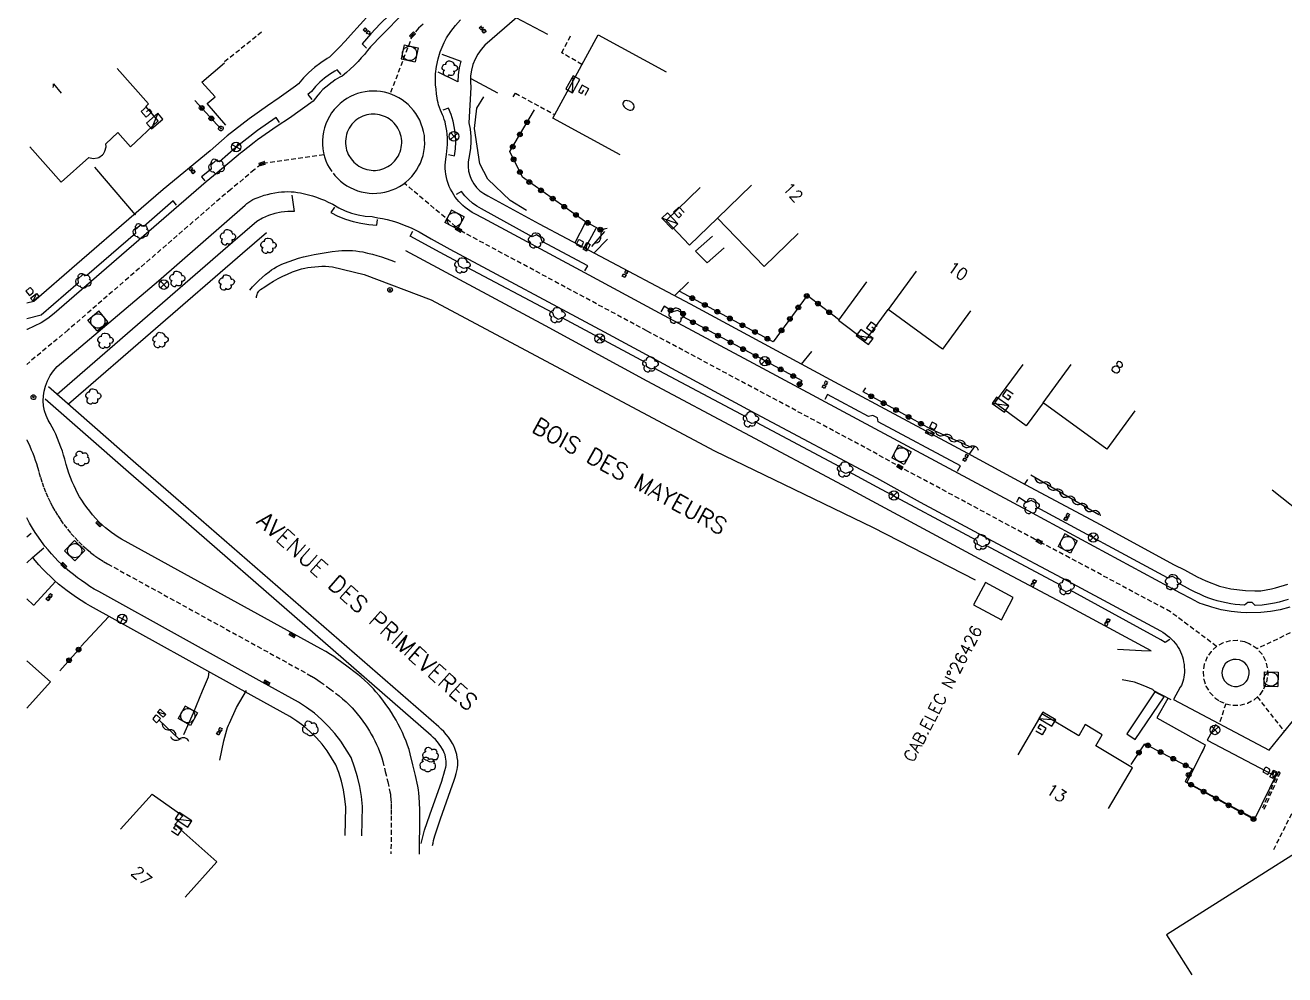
# Model space of a CAD drawing. Header units: millimetres. Extents: x 159000 to 159487, y 157000 to 157996.
# Drawn here: x 158999.8 to 159132.6, y 157350.7 to 157450.7 of the extents above; entities that cross this region are included whole.
import ezdxf
from ezdxf.enums import TextEntityAlignment as Align

# ---------------------------------------------------------------- set-up
doc = ezdxf.new("R2010")
doc.units = ezdxf.units.MM
doc.linetypes.add('DASHED', pattern=[0.75, 0.5, -0.25])
doc.layers.get('0').update_dxf_attribs({"linetype": 'CONTINUOUS'})
for name, color, linetype in [('W0001', 6, 'DASHED'), ('W0006', 2, 'CONTINUOUS'), ('W0008', 7, 'CONTINUOUS'), ('W0014', 7, 'CONTINUOUS'), ('W0017', 7, 'CONTINUOUS'), ('W0061', 7, 'CONTINUOUS'), ('W0100', 7, 'CONTINUOUS'), ('W0103', 1, 'CONTINUOUS'), ('W0105', 7, 'CONTINUOUS'), ('W0112', 1, 'DASHED'), ('W0113', 2, 'DASHED'), ('W0210', 2, 'CONTINUOUS'), ('W0212', 2, 'CONTINUOUS'), ('W0213', 2, 'CONTINUOUS'), ('W0300', 7, 'CONTINUOUS'), ('W0310', 3, 'CONTINUOUS'), ('W0322', 7, 'CONTINUOUS'), ('W0400', 7, 'CONTINUOUS'), ('W0420', 7, 'CONTINUOUS'), ('W0425', 7, 'CONTINUOUS'), ('W0431', 7, 'CONTINUOUS'), ('W0432', 7, 'CONTINUOUS'), ('W0438', 7, 'CONTINUOUS'), ('W0469', 7, 'CONTINUOUS'), ('W0856', 7, 'CONTINUOUS'), ('W0989', 7, 'CONTINUOUS'), ('W0991', 7, 'CONTINUOUS'), ('W1102', 7, 'CONTINUOUS'), ('W1336', 3, 'CONTINUOUS'), ('W1338', 7, 'CONTINUOUS')]:
    doc.layers.add(name, color=color, linetype=linetype)
doc.styles.get("Standard").update_dxf_attribs({"font": 'romans.shx', "width": 0.85})

# ---------------------------------------------------------------- blocks, each defined once
blk = doc.blocks.new('T300')
for p, q in [((-0.8, 0.51), (-0.86, 0.34)), ((-0.86, 0.34), (-0.86, 0.17)), ((-0.86, 0.17), (-0.74, 0.06)), ((-0.69, 0.63), (-0.8, 0.51)), ((-0.8, -0.06), (-0.74, 0.06)), ((-0.74, 0.06), (-0.69, 0.11)), ((-0.57, 0.69), (-0.69, 0.63)), ((-0.46, 0.69), (-0.57, 0.69)), ((-0.29, 0.63), (-0.46, 0.69)), ((-0.29, 0.63), (-0.17, 0.74)), ((-0.23, 0.57), (-0.29, 0.63)), ((-0.17, 0.74), (-0.06, 0.8)), ((-0.06, 0.8), (0.06, 0.8)), ((0.06, 0.8), (0.23, 0.74)), ((0.23, 0.74), (0.34, 0.63)), ((0.34, 0.63), (0.4, 0.51)), ((0.46, 0.46), (0.34, 0.46)), ((0.4, 0.51), (0.4, 0.46)), ((0.57, 0.4), (0.46, 0.46)), ((0.57, 0.4), (0.69, 0.29)), ((0.69, 0.29), (0.74, 0.17)), ((0.74, 0.06), (0.69, -0.17)), ((0.74, 0.17), (0.74, 0.06)), ((-0.8, -0.17), (-0.8, -0.06)), ((-0.8, -0.23), (-0.8, -0.17)), ((-0.74, -0.34), (-0.8, -0.23)), ((-0.69, -0.4), (-0.74, -0.34)), ((-0.51, -0.46), (-0.69, -0.4)), ((-0.4, -0.46), (-0.51, -0.46)), ((-0.4, -0.46), (-0.34, -0.46)), ((-0.34, -0.46), (-0.34, -0.4)), ((-0.34, -0.51), (-0.34, -0.46)), ((-0.29, -0.63), (-0.34, -0.51)), ((-0.17, -0.74), (-0.29, -0.63)), ((-0.06, -0.8), (-0.17, -0.74)), ((0.06, -0.8), (-0.06, -0.8)), ((0.17, -0.74), (0.06, -0.8)), ((0.23, -0.69), (0.17, -0.74)), ((0.29, -0.46), (0.23, -0.46)), ((0.29, -0.63), (0.23, -0.69)), ((0.46, -0.4), (0.29, -0.46)), ((0.34, -0.51), (0.29, -0.63)), ((0.34, -0.51), (0.34, -0.46)), ((0.57, -0.34), (0.46, -0.4)), ((0.63, -0.29), (0.57, -0.34)), ((0.69, -0.17), (0.63, -0.29))]:
    blk.add_line(p, q)
blk = doc.blocks.new('T420')
for p, q in [((0.75, 0.75), (-0.75, 0.75)), ((-0.75, 0.75), (-0.75, -0.75)), ((0.75, 0.75), (0.75, -0.75)), ((0.75, -0.75), (-0.75, -0.75))]:
    blk.add_line(p, q)
blk.add_ellipse((0, 0), major_axis=(-0.53, 0.53), ratio=1, start_param=3.926991, end_param=10.210176)
blk = doc.blocks.new('T425')
for p, q in [((-0.15, 0.6), (0.15, 0.6)), ((-0.15, 0.6), (-0.15, 0.3)), ((-0.15, 0.3), (0.15, 0.3)), ((-0.15, 0.15), (0.15, 0.15)), ((-0.15, -0.15), (-0.15, 0.15)), ((0, 0.45), (0.15, 0.45)), ((0.15, 0.45), (0.15, 0.3)), ((0.15, 0.15), (0.15, -0.15)), ((0.15, -0.15), (-0.15, -0.15))]:
    blk.add_line(p, q)
blk.add_ellipse((0, 0), major_axis=(-0.106, 0.106), ratio=1, start_param=3.926991, end_param=10.210176)
blk = doc.blocks.new('T400')
for p, q in [((-0.15, 0.3), (0.15, 0.3)), ((-0.15, -0.25), (-0.15, 0.3)), ((-0.15, 0.15), (0.15, 0.15)), ((-0.15, 0), (0.15, 0)), ((0.15, 0.3), (0.15, -0.25)), ((-0.15, -0.15), (0.15, -0.15)), ((-0.15, -0.25), (-0.15, -0.3)), ((-0.15, -0.3), (0.15, -0.3)), ((0.15, -0.3), (0.15, -0.25))]:
    blk.add_line(p, q)
blk = doc.blocks.new('T432')
at = {"flags": 128}
for points in [[(-0.4, 2.1), (-0.4, 1.3)], [(-0.39, 2.1), (0.41, 2.1)], [(0, 1.7), (0.4, 1.7)], [(0.4, 1.3), (0.4, 1.7)], [(0.8, 0.8), (-0.8, 0.8)], [(-0.8, 0.8), (-0.8, 0)], [(0.8, 0.8), (-0.8, 0)], [(-0.8, 0), (0.8, 0)], [(-0.4, 1.3), (0.4, 1.3)], [(0.8, 0), (0.8, 0.8)]]:
    blk.add_lwpolyline(points, dxfattribs=at)
blk = doc.blocks.new('T438')
for p, q in [((-0.4, 0.2), (0.4, 0.2)), ((-0.4, -0.2), (-0.4, 0.2)), ((0.15, 1.1), (-0.3, 1.1)), ((-0.3, 1.1), (-0.3, 0.5)), ((-0.3, 0.5), (0.15, 0.5)), ((0.3, 0.65), (0.3, 0.95)), ((0.4, 0.2), (0.4, -0.2))]:
    blk.add_line(p, q)
at = {"flags": 128}
for points in [[(-0.4, -0.2), (0.4, 0.2)], [(0.4, -0.2), (-0.4, -0.2)]]:
    blk.add_lwpolyline(points, dxfattribs=at)
for centre, major_axis, start_param, end_param in [((0.15, 0.95), (0.106, -0.106), 0.785398, 2.356194), ((0.15, 0.65), (0.106, 0.106), 3.926991, 5.497787)]:
    blk.add_ellipse(centre, major_axis=major_axis, ratio=1, start_param=start_param, end_param=end_param)
blk = doc.blocks.new('T856')
for p, q in [((-0.125, 0), (0.125, 0)), ((0, 0.125), (0, -0.125))]:
    blk.add_line(p, q)
blk.add_ellipse((0, 0), major_axis=(-0.177, 0.177), ratio=1, start_param=3.9269908, end_param=10.2101761)
blk = doc.blocks.new('T469')
at = {"color": 0, "linetype": 'Continuous', "flags": 128}
for points in [[(-0.35, 0.35), (0.35, -0.35)], [(-0.35, -0.35), (0.35, 0.35)]]:
    blk.add_lwpolyline(points, dxfattribs=at)
at = {"color": 0, "linetype": 'Continuous'}
blk.add_circle((0, 0), 0.5, dxfattribs=at)
blk = doc.blocks.new('t310o')
at = {"color": 0, "linetype": 'Continuous'}
for centre, start, end in [((-0.5, 0.38), 216.8699, 323.1304), ((0.5, -0.37), 36.8699, 143.1303)]:
    blk.add_arc(centre, 0.625, start, end, dxfattribs=at)
blk = doc.blocks.new('t322o')
at = {"color": 0, "linetype": 'Continuous'}
for radius in [0.25, 0.15]:
    blk.add_circle((0, 0), radius, dxfattribs=at)

msp = doc.modelspace()

# ---------------------------------------------------------------- linework, layer by layer
at = {"layer": 'W0001'}
for points in [[(159210.15, 157488.86), (159209.11, 157487.68), (159202.3, 157479.67), (159180.21, 157453.27), (159181.08, 157441.56), (159141.72, 157392.39), (159141.72, 157392.39), (159140.91, 157391.51), (159140.03, 157390.69), (159139.09, 157389.93), (159138.1, 157389.24), (159137.06, 157388.63), (159135.99, 157388.09), (159135.83, 157388.02), (159129.64, 157385.04)], [(159041.77, 157450.86), (159041.53, 157450.64), (159041.3, 157450.42), (159040.66, 157449.73), (159038.29, 157443.51)], [(159031.33, 157437.08), (159024.81, 157436.15), (159024.71, 157436.08), (159024.07, 157435.57), (159023.98, 157435.5), (159021.52, 157433.44), (159020.39, 157432.5), (159004.37, 157418.63), (159000, 157415.01)], [(159125.37, 157385.29), (159120.52, 157388.93), (159109.88, 157394.63), (159109.88, 157394.63), (159109.88, 157394.63), (159106.19, 157396.59), (159098.23, 157400.86), (159092.24, 157404.08), (159088.32, 157406.25), (159065.33, 157418.54), (159045.8, 157429.03), (159039.79, 157434.09)], [(159000, 157407.06), (159000.02, 157407.02), (159000.18, 157406.71), (159000.33, 157406.39), (159000.49, 157406.02), (159000.64, 157405.64), (159000.79, 157405.27), (159000.91, 157404.92), (159001.02, 157404.57), (159001.13, 157404.19), (159001.28, 157403.65), (159001.44, 157403.12), (159001.62, 157402.57), (159001.81, 157402.03), (159002.03, 157401.49), (159002.26, 157400.96), (159002.49, 157400.48), (159002.73, 157400), (159003, 157399.53), (159003.28, 157399.07), (159003.57, 157398.63), (159003.92, 157398.14), (159004.29, 157397.66), (159004.67, 157397.2), (159005.07, 157396.75), (159005.49, 157396.31), (159005.93, 157395.89), (159006.33, 157395.53), (159006.74, 157395.18), (159007.18, 157394.85), (159007.62, 157394.54), (159008.08, 157394.25), (159008.53, 157393.99), (159029.55, 157382.42), (159030, 157382.16), (159030.42, 157381.91), (159030.68, 157381.74), (159030.94, 157381.56), (159031.93, 157380.83), (159032.91, 157380.08), (159033.29, 157379.77), (159033.65, 157379.46), (159033.88, 157379.25), (159034.1, 157379.03), (159034.31, 157378.81), (159034.52, 157378.57), (159034.83, 157378.2), (159035.13, 157377.81), (159035.42, 157377.42), (159035.7, 157377.02), (159035.91, 157376.7), (159036.12, 157376.37), (159036.31, 157376.03), (159036.5, 157375.69), (159036.68, 157375.33), (159036.86, 157374.96), (159037.02, 157374.59), (159037.18, 157374.22), (159037.3, 157373.88), (159037.41, 157373.54), (159037.52, 157373.18), (159037.78, 157372.12), (159038.04, 157371.03), (159038.27, 157369.97), (159038.32, 157369.71), (159038.35, 157369.48), (159038.37, 157369.24), (159038.4, 157368.66), (159038.42, 157368.07), (159038.42, 157367.45), (159038.38, 157363.43)], [(159126.34, 157379.25), (159125.67, 157377.18)], [(159129.65, 157379.97), (159132.5, 157376.33)]]:
    msp.add_lwpolyline(points, dxfattribs=at)
for points in [[(159031.86, 157435.74), (159032.28, 157435.16), (159032.47, 157434.91), (159032.75, 157434.61), (159033.06, 157434.32), (159033.38, 157434.07), (159033.73, 157433.83), (159034.09, 157433.63), (159034.46, 157433.45), (159034.85, 157433.3), (159035.25, 157433.18), (159035.66, 157433.1), (159036.07, 157433.04), (159036.48, 157433.02), (159036.9, 157433.03), (159037.31, 157433.07), (159037.72, 157433.14), (159038.12, 157433.25), (159038.52, 157433.38), (159038.9, 157433.55), (159039.27, 157433.74), (159039.62, 157433.97), (159039.96, 157434.22), (159040.28, 157434.5), (159040.57, 157434.8), (159040.84, 157435.13), (159041.08, 157435.47), (159041.3, 157435.84), (159041.48, 157436.22), (159041.64, 157436.61), (159041.76, 157437.01), (159041.86, 157437.43), (159041.91, 157437.84), (159041.94, 157438.27), (159041.93, 157438.69), (159041.9, 157439.11), (159041.82, 157439.53), (159041.72, 157439.93), (159041.58, 157440.33), (159041.42, 157440.72), (159041.22, 157441.1), (159041, 157441.44), (159040.76, 157441.77), (159040.49, 157442.08), (159040.2, 157442.37), (159039.89, 157442.63), (159039.56, 157442.88), (159039.22, 157443.09), (159038.85, 157443.28), (159038.48, 157443.44), (159038.09, 157443.57), (159037.7, 157443.67), (159037.29, 157443.75), (159036.89, 157443.79), (159036.48, 157443.8), (159036.07, 157443.78), (159035.67, 157443.73), (159035.27, 157443.64), (159034.87, 157443.53), (159034.49, 157443.39), (159034.12, 157443.22), (159033.73, 157443.01), (159033.37, 157442.76), (159033.02, 157442.48), (159032.7, 157442.18), (159032.4, 157441.85), (159032.13, 157441.5), (159031.9, 157441.13), (159031.69, 157440.74), (159031.51, 157440.34), (159031.37, 157439.92), (159031.27, 157439.49), (159031.19, 157439.05), (159031.16, 157438.61), (159031.16, 157438.17), (159031.2, 157437.73), (159031.27, 157437.3), (159031.38, 157436.87), (159031.52, 157436.45), (159031.7, 157436.04), (159031.86, 157435.74)], [(159128.8, 157385.57), (159128.36, 157385.76), (159127.59, 157385.91), (159126.81, 157385.87), (159126.06, 157385.66), (159125.37, 157385.29), (159124.8, 157384.77), (159124.38, 157384.18), (159124.06, 157383.41), (159123.94, 157382.62), (159124.01, 157381.84), (159124.25, 157381.1), (159124.65, 157380.43), (159125.18, 157379.89), (159125.69, 157379.54), (159126.34, 157379.25), (159127.1, 157379.09), (159127.87, 157379.11), (159128.62, 157379.31), (159129.33, 157379.68), (159129.98, 157380.27), (159130.36, 157380.82), (159130.66, 157381.51), (159130.79, 157382.27), (159130.75, 157383.04), (159130.54, 157383.79), (159130.16, 157384.47), (159129.64, 157385.04), (159128.8, 157385.57)]]:
    msp.add_lwpolyline(points, close=True, dxfattribs=at)
at = {"layer": 'W0006'}
msp.add_lwpolyline([(159120.22, 157379.79), (159119.08, 157377.75), (159124.15, 157374.93), (159124.03, 157374.53), (159122.23, 157371), (159129.4, 157367.12), (159131.75, 157371.95)], dxfattribs=at)
at = {"layer": 'W0008'}
for points in [[(159039.69, 157452.02), (159037.41, 157449.68), (159036.23, 157448.45), (159036.23, 157448.45), (159035.91, 157448.07), (159035.59, 157447.67), (159035.25, 157447.29), (159034.91, 157446.91), (159034.51, 157446.51), (159034.1, 157446.12), (159033.68, 157445.74), (159033.25, 157445.37), (159033, 157445.25), (159032.75, 157445.11), (159032.51, 157444.97), (159032.28, 157444.81), (159032.05, 157444.65), (159031.83, 157444.47), (159031.52, 157444.22), (159031.22, 157443.95), (159030.94, 157443.66), (159030.67, 157443.36), (159030.42, 157443.05), (159030.19, 157442.72), (159027.7, 157440.96), (159027.7, 157440.96), (159026.38, 157440.09), (159024.33, 157438.65), (159024.14, 157438.52), (159023.96, 157438.38), (159023.3, 157437.86), (159022.65, 157437.34), (159022.54, 157437.25), (159020.06, 157435.19), (159018.91, 157434.23), (159002.89, 157420.35), (159002.23, 157419.85), (159001.53, 157419.4), (159000.8, 157419.02), (159000.04, 157418.69), (159000, 157418.68)], [(159133.1, 157389.41), (159132.08, 157389.15), (159131.06, 157388.96), (159130.02, 157388.85), (159128.48, 157388.82), (159127.93, 157388.85), (159126.9, 157388.97), (159125.87, 157389.15), (159124.86, 157389.41), (159123.87, 157389.74), (159123.64, 157389.83), (159123.42, 157389.93), (159123.03, 157390.13), (159122.64, 157390.34), (159121.57, 157390.91), (159105.99, 157399.34), (159089.4, 157408.23), (159089.4, 157408.23), (159077.55, 157414.57), (159066.68, 157420.39), (159058.8, 157424.65), (159048.11, 157430.41), (159047.21, 157430.88), (159046.95, 157431.02), (159046.69, 157431.18), (159046.44, 157431.35), (159046.2, 157431.53), (159045.97, 157431.73), (159045.75, 157431.94), (159045.54, 157432.16), (159045.34, 157432.39), (159045.16, 157432.63), (159044.99, 157432.88), (159044.82, 157433.17), (159044.67, 157433.46), (159044.53, 157433.76), (159044.41, 157434.07), (159044.31, 157434.39), (159044.23, 157434.71), (159044.17, 157435.03), (159044.13, 157435.34), (159044.1, 157435.66), (159044.1, 157435.98), (159044.12, 157436.3), (159044.15, 157436.61), (159044.22, 157437.12), (159044.27, 157437.47), (159044.3, 157437.81), (159044.33, 157438.16), (159044.34, 157438.4), (159044.34, 157438.65), (159044.33, 157438.89), (159044.3, 157439.25), (159044.26, 157439.6), (159044.21, 157439.95), (159044.14, 157440.3), (159044.08, 157440.56), (159044, 157440.81), (159043.91, 157441.07), (159043.81, 157441.31), (159043.7, 157441.54), (159043.59, 157441.8), (159043.49, 157442.07), (159043.4, 157442.34), (159043.34, 157442.57), (159043.29, 157442.81), (159043.24, 157443.05), (159043.18, 157443.52), (159043.13, 157444), (159043.09, 157444.47), (159043.07, 157444.85), (159043.07, 157445.23), (159043.08, 157445.61), (159043.18, 157446.4), (159043.34, 157447.18), (159043.58, 157447.95), (159044, 157448.93), (159044.25, 157449.4), (159044.68, 157450.07), (159045.17, 157450.7), (159045.71, 157451.29)], [(159034, 157436.9), (159034, 157436.9), (159034.11, 157436.76)], [(159041.38, 157363.4), (159041.42, 157367.44), (159041.42, 157368.11), (159041.4, 157368.78), (159041.37, 157369.45), (159041.33, 157369.82), (159041.28, 157370.19), (159041.21, 157370.56), (159040.97, 157371.69), (159040.7, 157372.83), (159040.42, 157373.96), (159040.29, 157374.42), (159040.14, 157374.87), (159039.97, 157375.32), (159039.78, 157375.77), (159039.59, 157376.22), (159039.38, 157376.66), (159039.15, 157377.09), (159038.93, 157377.51), (159038.69, 157377.92), (159038.44, 157378.32), (159038.18, 157378.71), (159037.85, 157379.18), (159037.51, 157379.63), (159037.16, 157380.08), (159036.8, 157380.52), (159036.53, 157380.83), (159036.24, 157381.13), (159035.95, 157381.42), (159035.64, 157381.7), (159035.21, 157382.08), (159034.76, 157382.44), (159033.73, 157383.22), (159032.69, 157383.99), (159032.36, 157384.23), (159032.01, 157384.45), (159031.52, 157384.75), (159031.01, 157385.04), (159010, 157396.6), (159009.64, 157396.81), (159009.29, 157397.04), (159008.94, 157397.28), (159008.61, 157397.53), (159008.29, 157397.8), (159007.98, 157398.08), (159007.62, 157398.42), (159007.28, 157398.78), (159006.95, 157399.15), (159006.64, 157399.53), (159006.33, 157399.93), (159006.05, 157400.33), (159005.81, 157400.69), (159005.58, 157401.06), (159005.37, 157401.43), (159005.17, 157401.81), (159004.99, 157402.2), (159004.8, 157402.64), (159004.62, 157403.09), (159004.45, 157403.55), (159004.3, 157404), (159004.17, 157404.47), (159004.02, 157405.01), (159003.89, 157405.44), (159003.76, 157405.87), (159003.61, 157406.3), (159003.43, 157406.75), (159003.25, 157407.2), (159003.06, 157407.64), (159002.88, 157408.02), (159002.69, 157408.4), (159002.49, 157408.77), (159002.28, 157409.14), (159002.06, 157409.62), (159001.89, 157410.12), (159001.79, 157410.63), (159001.74, 157411.16), (159001.76, 157411.68), (159001.85, 157412.2), (159001.99, 157412.71), (159002.2, 157413.28), (159002.49, 157413.82), (159002.83, 157414.33), (159003.23, 157414.79), (159003.23, 157414.79), (159013.9, 157423.8), (159023.01, 157431.79), (159023.21, 157431.95), (159023.41, 157432.1), (159023.62, 157432.24), (159023.84, 157432.36), (159024.07, 157432.47), (159024.3, 157432.57), (159024.66, 157432.7), (159025.02, 157432.82), (159025.39, 157432.92), (159025.76, 157433.01), (159026.14, 157433.08), (159026.52, 157433.14), (159026.85, 157433.18), (159027.18, 157433.2), (159027.52, 157433.21), (159027.85, 157433.2), (159028.18, 157433.18), (159028.52, 157433.13), (159028.85, 157433.08), (159029.28, 157432.98), (159029.71, 157432.88), (159030.13, 157432.75), (159030.55, 157432.61), (159030.97, 157432.46), (159031.37, 157432.29), (159031.78, 157432.11), (159032.26, 157431.88), (159032.26, 157431.88), (159032.26, 157431.88), (159032.89, 157431.51), (159033.55, 157431.19), (159034.24, 157430.94), (159034.94, 157430.75), (159035.66, 157430.62), (159036.39, 157430.57), (159036.53, 157430.55), (159037.01, 157430.46), (159037.49, 157430.37), (159037.97, 157430.26), (159038.37, 157430.16), (159038.76, 157430.05), (159039.16, 157429.92), (159039.61, 157429.76), (159040.06, 157429.58), (159040.51, 157429.39), (159040.72, 157429.29), (159040.94, 157429.19), (159041.37, 157428.97), (159041.79, 157428.73), (159042.21, 157428.49), (159042.62, 157428.23), (159044.59, 157427.14), (159060.83, 157418.42), (159060.83, 157418.42), (159076.85, 157409.81), (159089.53, 157403.04), (159094.15, 157400.5), (159094.15, 157400.5), (159101.74, 157396.41), (159110.18, 157391.91), (159110.18, 157391.91), (159119.45, 157386.94), (159119.7, 157386.79), (159119.95, 157386.63), (159120.18, 157386.45), (159120.41, 157386.26), (159120.62, 157386.06), (159120.83, 157385.85), (159121.02, 157385.62), (159121.18, 157385.41), (159121.33, 157385.18), (159121.46, 157384.95), (159121.58, 157384.71), (159121.68, 157384.46), (159121.77, 157384.21), (159121.84, 157383.95), (159121.9, 157383.67), (159121.94, 157383.4), (159121.97, 157383.12), (159121.98, 157382.84), (159121.98, 157382.56), (159121.96, 157382.28), (159121.93, 157382.05), (159121.88, 157381.83), (159121.82, 157381.61), (159121.75, 157381.4), (159121.66, 157381.19), (159121.55, 157380.99), (159120.82, 157379.7), (159130.9, 157374.35), (159134.09, 157378.31)], [(159035.3, 157365.34), (159035.38, 157368.41), (159035.27, 157369.47), (159035.1, 157370.52), (159034.85, 157371.56), (159034.55, 157372.58), (159034.18, 157373.58), (159033.1, 157375.31), (159032.47, 157376.11), (159031.8, 157376.87), (159031.08, 157377.59), (159030.31, 157378.26), (159029.49, 157378.87), (159028.64, 157379.43), (159024.81, 157381.51), (159007.59, 157391.07), (159007.12, 157391.34), (159006.67, 157391.62), (159006.22, 157391.91), (159005.77, 157392.22), (159005.34, 157392.53), (159004.92, 157392.86), (159004.5, 157393.2), (159004.1, 157393.55), (159003.71, 157393.91), (159003.33, 157394.28), (159002.96, 157394.67), (159002.6, 157395.06), (159002.25, 157395.46), (159001.91, 157395.87), (159001.56, 157396.33), (159001.23, 157396.8), (159000.91, 157397.28), (159000.6, 157397.76), (159000.31, 157398.26), (159000.04, 157398.77), (159000, 157398.85)], [(159128.06, 157383.73), (159127.77, 157383.86), (159127.45, 157383.92), (159127.12, 157383.91), (159126.81, 157383.82), (159126.53, 157383.67), (159126.28, 157383.45), (159126.12, 157383.22), (159125.98, 157382.88), (159125.93, 157382.56), (159125.96, 157382.23), (159126.06, 157381.92), (159126.22, 157381.65), (159126.45, 157381.41), (159126.66, 157381.27), (159126.95, 157381.14), (159127.27, 157381.07), (159127.59, 157381.08), (159127.9, 157381.16), (159128.19, 157381.31), (159128.48, 157381.58), (159128.62, 157381.78), (159128.75, 157382.08), (159128.81, 157382.4), (159128.79, 157382.72), (159128.7, 157383.03), (159128.54, 157383.31), (159128.33, 157383.55), (159128.06, 157383.73)]]:
    msp.add_lwpolyline(points, dxfattribs=at)
msp.add_lwpolyline([(159034.12, 157436.75), (159034.19, 157436.67), (159034.33, 157436.49), (159034.48, 157436.32), (159034.65, 157436.16), (159034.82, 157436.02), (159035.01, 157435.89), (159035.21, 157435.78), (159035.42, 157435.68), (159035.63, 157435.6), (159035.85, 157435.54), (159036.07, 157435.49), (159036.3, 157435.46), (159036.52, 157435.45), (159036.75, 157435.45), (159036.98, 157435.48), (159037.2, 157435.52), (159037.42, 157435.57), (159037.64, 157435.65), (159037.85, 157435.74), (159038.05, 157435.84), (159038.24, 157435.97), (159038.43, 157436.11), (159038.6, 157436.26), (159038.76, 157436.42), (159038.91, 157436.6), (159039.04, 157436.79), (159039.16, 157436.99), (159039.26, 157437.2), (159039.35, 157437.41), (159039.41, 157437.63), (159039.46, 157437.86), (159039.5, 157438.09), (159039.51, 157438.32), (159039.51, 157438.56), (159039.49, 157438.79), (159039.45, 157439.02), (159039.39, 157439.24), (159039.31, 157439.46), (159039.22, 157439.68), (159039.11, 157439.88), (159038.99, 157440.07), (159038.86, 157440.25), (159038.71, 157440.42), (159038.56, 157440.58), (159038.38, 157440.73), (159038.2, 157440.86), (159038.01, 157440.98), (159037.81, 157441.08), (159037.61, 157441.17), (159037.4, 157441.24), (159037.18, 157441.3), (159036.96, 157441.34), (159036.73, 157441.36), (159036.51, 157441.37), (159036.29, 157441.36), (159036.06, 157441.33), (159035.84, 157441.28), (159035.63, 157441.22), (159035.42, 157441.14), (159035.21, 157441.05), (159035, 157440.93), (159034.8, 157440.8), (159034.61, 157440.65), (159034.43, 157440.48), (159034.27, 157440.3), (159034.12, 157440.11), (159033.99, 157439.9), (159033.88, 157439.69), (159033.78, 157439.47), (159033.71, 157439.24), (159033.65, 157439), (159033.61, 157438.76), (159033.59, 157438.52), (159033.59, 157438.28), (159033.61, 157438.04), (159033.65, 157437.8), (159033.71, 157437.56), (159033.79, 157437.33), (159033.89, 157437.11), (159034, 157436.9)], close=True, dxfattribs=at)
at = {"layer": 'W0014'}
for points in [[(159046.11, 157457.87), (159045.64, 157458.37), (159041.9, 157455.15), (159041.7, 157454.97), (159041.5, 157454.79), (159041.28, 157454.57), (159041.05, 157454.36), (159040.62, 157453.99), (159040.18, 157453.62), (159040.16, 157453.62), (159040.15, 157453.61), (159039.67, 157453.64), (159039.28, 157453.28), (159039.25, 157452.81), (159038.22, 157451.85), (159037.25, 157450.9), (159036.26, 157449.84), (159035.34, 157448.77), (159035.34, 157448.77), (159035.82, 157448.31)], [(159058.14, 157457.22), (159048.26, 157448.65), (159047.87, 157448.19), (159047.52, 157447.69), (159047.24, 157447.15), (159047.02, 157446.59), (159046.86, 157446), (159046.77, 157445.4), (159046.75, 157444.79), (159046.79, 157444.19), (159046.59, 157440.45), (159046.71, 157439.79), (159046.79, 157439.02), (159046.8, 157438.45), (159046.76, 157437.78), (159046.67, 157437.12), (159046.52, 157436.35), (159046.5, 157435.86), (159046.56, 157435.37), (159046.68, 157434.9), (159046.83, 157434.51), (159047.1, 157434.02), (159047.41, 157433.64), (159047.76, 157433.3), (159048.15, 157433.01), (159048.59, 157432.78), (159053.99, 157429.82), (159059.83, 157426.74), (159069.89, 157421.37), (159082.43, 157414.62), (159085.11, 157413.18), (159089.44, 157410.86), (159099.12, 157405.66), (159105.28, 157402.33), (159113.11, 157398.13), (159120.91, 157393.89), (159121.98, 157393.36), (159123.34, 157392.63), (159124.22, 157392.19), (159125.66, 157391.64), (159126.88, 157391.35), (159128.43, 157391.18), (159129.41, 157391.13), (159130.02, 157391.16), (159131.16, 157391.36), (159131.56, 157391.45), (159132.86, 157391.84)], [(159036.17, 157451.94), (159034.13, 157449.68), (159033.55, 157449.05), (159032.95, 157448.44), (159032.43, 157447.91), (159031.89, 157447.39), (159031.66, 157447.22), (159030.98, 157446.78), (159030.34, 157446.3), (159029.73, 157445.76), (159029.17, 157445.19), (159028.65, 157444.57), (159028.32, 157444.33), (159026.62, 157443.08), (159025.38, 157442.25), (159023.43, 157440.86), (159021.11, 157439.07), (159019.32, 157437.49), (159014.38, 157433.44), (159011.3, 157430.76), (159005.29, 157425.57), (159000.76, 157421.64), (159000, 157421.44)], [(159043.73, 157447.69), (159045.74, 157446.96), (159045.74, 157446.96), (159045.57, 157446.24), (159045.47, 157445.51), (159045.44, 157444.76), (159043.35, 157445.8)], [(159033.13, 157445.56), (159032.7, 157446.04), (159032.47, 157445.89), (159031.91, 157445.55), (159031.38, 157445.16), (159030.88, 157444.73), (159030.42, 157444.27), (159030, 157443.77), (159029.64, 157443.43), (159030.05, 157442.9)], [(159044.45, 157437.12), (159045.09, 157436.97), (159045.18, 157437.7), (159045.2, 157438.44), (159045.17, 157439.17), (159045.08, 157439.9), (159044.93, 157440.62), (159044.72, 157441.33), (159044.46, 157442.01), (159043.84, 157441.8)], [(159026.63, 157440.49), (159026.28, 157441.03), (159024.33, 157439.65), (159022.08, 157437.9), (159020.3, 157436.34), (159019.9, 157436.45), (159019.39, 157436), (159019.43, 157435.59), (159018.42, 157434.78), (159018.77, 157434.36)], [(159015.79, 157431.79), (159015.43, 157432.23), (159012.35, 157429.55), (159011.95, 157429.65), (159011.44, 157429.18), (159011.46, 157428.79), (159006.34, 157424.36), (159005.92, 157424.47), (159005.38, 157423.98), (159005.44, 157423.57), (159001.52, 157420.18), (159000, 157419.79)], [(159027.94, 157432.84), (159028.2, 157431.12), (159027.51, 157431.11), (159026.82, 157431.04), (159026.15, 157430.9), (159025.49, 157430.68), (159024.86, 157430.4), (159024.26, 157430.05), (159021.72, 157427.87), (159003.21, 157411.84)], [(159058.81, 157424.86), (159059.11, 157425.38), (159054.32, 157427.94), (159054.17, 157428.38), (159053.72, 157428.64), (159053.26, 157428.46), (159047.91, 157431.41), (159047.42, 157431.67), (159046.96, 157431.99), (159046.54, 157432.36), (159046.16, 157432.77), (159045.83, 157433.22), (159045.26, 157432.9)], [(159032.42, 157431.57), (159032.04, 157431), (159032.8, 157430.63), (159033.59, 157430.32), (159034.39, 157430.07), (159035.21, 157429.87), (159036.05, 157429.74), (159036.89, 157429.67), (159036.98, 157430.28)], [(159025.28, 157428.87), (159022.74, 157426.69), (159004.39, 157410.8)], [(159120.45, 157386.02), (159119.96, 157385.7), (159119.51, 157386), (159118.78, 157386.36), (159109.93, 157391.23), (159109.53, 157391.04), (159109.08, 157391.28), (159108.94, 157391.74), (159101.08, 157395.92), (159100.66, 157395.79), (159100.23, 157396.02), (159100.12, 157396.44), (159089.62, 157402.07), (159086.68, 157403.65), (159086.27, 157403.51), (159085.8, 157403.75), (159085.68, 157404.2), (159076.88, 157408.89), (159076.42, 157408.76), (159075.96, 157409.02), (159075.85, 157409.44), (159066.13, 157414.62), (159065.77, 157414.49), (159065.35, 157414.75), (159065.28, 157415.17), (159056.42, 157419.91), (159056.01, 157419.75), (159055.57, 157420), (159055.43, 157420.44), (159046.4, 157425.23), (159046.02, 157425.12), (159045.58, 157425.37), (159045.48, 157425.79), (159043.58, 157426.81), (159040.41, 157428.52), (159040.68, 157429.04)], [(159118.47, 157384.82), (159118.47, 157384.82), (159118.47, 157384.82), (159109.18, 157389.84), (159100.34, 157394.53), (159085.94, 157402.27), (159065.38, 157413.23), (159054.68, 157419.06), (159039.95, 157426.98)], [(159042.77, 157364.31), (159042.82, 157364.57), (159042.88, 157364.83), (159042.94, 157365.08), (159043, 157365.32), (159043.07, 157365.55), (159043.61, 157367.13), (159044.88, 157370.72), (159045.01, 157371.11), (159045.13, 157371.51), (159045.24, 157371.91), (159045.34, 157372.33), (159045.38, 157372.55), (159045.41, 157372.79), (159045.42, 157373.04), (159045.41, 157373.28), (159045.37, 157373.59), (159045.31, 157373.91), (159045.23, 157374.22), (159045.12, 157374.52), (159045, 157374.81), (159044.85, 157375.08), (159044.65, 157375.41), (159044.43, 157375.72), (159044.2, 157376.02), (159043.95, 157376.31), (159043.68, 157376.58), (159043.42, 157376.82), (159016.77, 157400), (159011.51, 157404.57), (159002.3, 157412.63)], [(159041.58, 157364.54), (159041.64, 157364.82), (159041.7, 157365.1), (159041.76, 157365.37), (159041.84, 157365.65), (159041.92, 157365.92), (159042.48, 157367.53), (159043.74, 157371.11), (159043.86, 157371.48), (159043.97, 157371.84), (159044.07, 157372.21), (159044.16, 157372.58), (159044.19, 157372.73), (159044.21, 157372.88), (159044.21, 157373.03), (159044.21, 157373.19), (159044.18, 157373.41), (159044.14, 157373.64), (159044.08, 157373.86), (159044, 157374.07), (159043.91, 157374.28), (159043.8, 157374.48), (159043.64, 157374.75), (159043.46, 157375), (159043.27, 157375.25), (159043.06, 157375.49), (159042.84, 157375.71), (159042.61, 157375.92), (159015.98, 157399.09), (159010.72, 157403.66), (159001.95, 157411.33)], [(159098.08, 157403.77), (159098.38, 157404.31), (159089.73, 157408.95), (159089.73, 157408.95), (159089.73, 157408.95), (159089.64, 157409.38), (159089.14, 157409.63), (159088.71, 157409.51), (159084.38, 157411.82), (159084.1, 157411.31)], [(159132.91, 157390.23), (159132.43, 157390.09), (159131.95, 157389.96), (159131.46, 157389.85), (159130.83, 157389.73), (159130.19, 157389.63), (159129.42, 157389.59), (159129.42, 157389.59), (159129.42, 157389.59), (159129.42, 157389.59), (159129.12, 157389.92), (159128.65, 157389.93), (159128.3, 157389.64), (159127.82, 157389.67), (159127.34, 157389.72), (159126.86, 157389.79), (159126.38, 157389.88), (159125.9, 157389.98), (159125.43, 157390.1), (159124.98, 157390.24), (159124.54, 157390.39), (159124.1, 157390.56), (159123.6, 157390.78), (159123.11, 157391.01), (159122.63, 157391.26), (159121.27, 157391.99), (159121.17, 157392.42), (159120.71, 157392.67), (159120.2, 157392.52), (159106.4, 157399.97), (159106.31, 157400.42), (159105.84, 157400.66), (159105.34, 157400.46), (159104.55, 157400.97), (159104.55, 157400.97), (159104.29, 157400.45)], [(159033.54, 157365.38), (159033.62, 157368.34), (159033.53, 157369.24), (159033.37, 157370.18), (159033.16, 157371.11), (159032.88, 157372.02), (159032.59, 157372.8), (159031.65, 157374.3), (159031.12, 157374.99), (159030.52, 157375.67), (159029.88, 157376.3), (159029.2, 157376.89), (159028.48, 157377.43), (159027.74, 157377.92), (159023.97, 157379.97), (159006.73, 157389.54), (159006.23, 157389.83), (159005.73, 157390.13), (159005.24, 157390.45), (159004.76, 157390.78), (159004.28, 157391.13), (159003.82, 157391.49), (159003.37, 157391.86), (159002.93, 157392.24), (159002.5, 157392.64), (159002.09, 157393.04), (159001.68, 157393.46), (159001.29, 157393.89), (159000.91, 157394.33), (159000.64, 157394.66)], [(159120.57, 157379.65), (159118.69, 157380.63)], [(159125.29, 157377.08), (159125.29, 157377.08), (159124.39, 157375.43), (159131.26, 157371.8), (159131.41, 157372.08), (159131.75, 157371.95)]]:
    msp.add_lwpolyline(points, dxfattribs=at)
at = {"layer": 'W0017'}
for points in [[(159054.9, 157449.77), (159051.56, 157451.51)], [(159020.99, 157440.21), (159019, 157442.49), (159019.87, 157443.18), (159018.47, 157444.75), (159020.84, 157446.77)], [(159046.79, 157445.12), (159049.59, 157443.63)], [(159007.16, 157435.79), (159011.42, 157430.76), (159011.45, 157430.8)], [(159057.79, 157427.85), (159058.89, 157429.94)], [(159058.88, 157427.27), (159059.99, 157429.34)], [(159059.79, 157426.77), (159061.2, 157428.21)], [(159068.25, 157422.23), (159069.73, 157423.67)], [(159081.65, 157415.04), (159082.71, 157416.37), (159082.71, 157416.37)], [(159099.32, 157405.54), (159099.93, 157406.42)], [(159105.45, 157402.86), (159105.09, 157402.35)], [(159000.72, 157389.61), (159003.07, 157392.17)], [(159005.7, 157385.28), (159008.64, 157388.45), (159008.64, 157388.45), (159008.64, 157388.45)], [(159114.92, 157385.01), (159117.47, 157384.87), (159118.47, 157384.82)], [(159019.18, 157382.65), (159019.11, 157382.04), (159018.5, 157380.57), (159017.53, 157378.26), (159016.52, 157375.96)], [(159118.74, 157380.73), (159117.64, 157381.19), (159116.72, 157381.53), (159115.43, 157381.78)], [(159020.34, 157373.32), (159020.78, 157375.35), (159020.87, 157375.73), (159020.97, 157376.11), (159021.08, 157376.49), (159021.17, 157376.74), (159021.26, 157376.98), (159021.37, 157377.22), (159022.12, 157378.85), (159023.15, 157380.63)]]:
    msp.add_lwpolyline(points, dxfattribs=at)
at = {"layer": 'W0061'}
for points in [[(159000, 157396.83), (159000.46, 157397.23)], [(159000, 157394.1), (159000.63, 157394.65), (159001.81, 157395.67)]]:
    msp.add_lwpolyline(points, dxfattribs=at)
at = {"layer": 'W0100'}
for points in [[(159062.52, 157437.07), (159055.43, 157440.95), (159060.2, 157449.72), (159067.37, 157445.82)], [(159000.32, 157437.93), (159003.65, 157434.2), (159006.54, 157436.81), (159006.99, 157436.7), (159007.46, 157436.75), (159007.6, 157436.81), (159007.99, 157437.07), (159008.08, 157437.2), (159008.24, 157437.46), (159008.36, 157437.92), (159008.33, 157438.23), (159008.33, 157438.23), (159009.6, 157439.42), (159010.93, 157437.92), (159013.87, 157440.67), (159012.54, 157442.16), (159012.85, 157442.45), (159009.52, 157446.18)], [(159081.3, 157428.79), (159077.71, 157425.31), (159072.78, 157430.4)], [(159099.43, 157420.65), (159096.48, 157416.61), (159090.76, 157420.78)], [(159116.75, 157410.11), (159113.79, 157406.08), (159107.09, 157410.97)], [(159131.21, 157401.78), (159135.14, 157398.69), (159142.58, 157408.03), (159141.83, 157408.62)], [(159000, 157383.78), (159002.5, 157381.56), (159002.5, 157381.56), (159000, 157378.79)], [(159113.97, 157368.21), (159116.52, 157372.51), (159112.64, 157374.8), (159113.32, 157375.97), (159113.32, 157375.98), (159111.52, 157377.05), (159110.85, 157375.88), (159106.97, 157378.18), (159104.42, 157373.88)], [(159013.21, 157369.74), (159009.87, 157366.02), (159013.21, 157369.74), (159013.21, 157369.74), (159016.44, 157367.45), (159015.61, 157366.52), (159020.02, 157362.6), (159016.69, 157358.87)], [(159146.4, 157365.63), (159143.73, 157369.85), (159120.08, 157354.92), (159122.76, 157350.69)]]:
    msp.add_lwpolyline(points, dxfattribs=at)
at = {"layer": 'W0103'}
for points in [[(159072.78, 157430.4), (159069.85, 157427.56), (159067.37, 157430.16), (159070.95, 157433.65)], [(159088.48, 157423.69), (159085.53, 157419.65), (159088.39, 157417.53), (159090.76, 157420.78)], [(159107.09, 157410.97), (159105.29, 157408.53), (159102.02, 157410.97), (159104.98, 157415)]]:
    msp.add_lwpolyline(points, dxfattribs=at)
at = {"layer": 'W0105'}
msp.add_lwpolyline([(159072.26, 157428.52), (159070.48, 157426.95), (159071.69, 157425.7), (159073.48, 157427.27)], dxfattribs=at)
msp.add_lwpolyline([(159116.8, 157375.49), (159119.84, 157379.99), (159118.86, 157380.51), (159115.93, 157376.07)], close=True, dxfattribs=at)
at = {"layer": 'W0112'}
for points in [[(159024.75, 157450.01), (159020.79, 157446.82)], [(159058.5, 157446.59), (159056.38, 157447.84), (159057.33, 157449.66)], [(159051.27, 157443.2), (159051.5, 157443.57), (159055.63, 157441.32)], [(159130.39, 157368.16), (159132.07, 157371.97), (159131.88, 157372.06), (159130.2, 157368.25)], [(159131.4, 157363.88), (159135.54, 157372.17), (159135.74, 157372.11)]]:
    msp.add_lwpolyline(points, dxfattribs=at)
at = {"layer": 'W0113'}
msp.add_lwpolyline([(159124.03, 157374.53), (159122.23, 157371), (159129.4, 157367.12)], dxfattribs=at)
at = {"layer": 'W0210'}
msp.add_lwpolyline([(159052.65, 157431.21), (159050.93, 157432.28), (159048.6, 157434.53), (159047.74, 157436.14), (159047.18, 157439.84), (159047.43, 157441.99), (159048.17, 157443.19)], dxfattribs=at)
at = {"layer": 'W0212'}
msp.add_lwpolyline([(159024.23, 157422.01), (159024.23, 157422.01), (159024.23, 157422.02), (159024.23, 157422.14), (159024.24, 157422.26), (159024.28, 157422.38), (159024.32, 157422.5), (159024.38, 157422.61), (159024.46, 157422.71), (159024.54, 157422.8), (159024.64, 157422.88), (159025.09, 157423.19), (159025.55, 157423.49), (159026.02, 157423.77), (159026.5, 157424.04), (159026.99, 157424.29), (159027.49, 157424.52), (159028, 157424.74), (159028.32, 157424.86), (159028.65, 157424.97), (159028.97, 157425.07), (159029.31, 157425.15), (159029.64, 157425.21), (159029.98, 157425.26), (159030.35, 157425.3), (159030.73, 157425.33), (159031.1, 157425.34), (159031.47, 157425.34), (159031.85, 157425.32), (159032.22, 157425.29), (159035.56, 157424.47), (159042.61, 157421.81), (159057.31, 157413.97), (159072.46, 157405.91), (159089.2, 157397.81), (159099.93, 157392.3)], dxfattribs=at)
at = {"layer": 'W0213'}
msp.add_lwpolyline([(159023.5, 157422.83), (159023.81, 157423.18), (159024.14, 157423.52), (159024.47, 157423.85), (159024.82, 157424.16), (159025.17, 157424.47), (159025.54, 157424.76), (159025.79, 157424.95), (159026.05, 157425.12), (159026.31, 157425.28), (159026.59, 157425.43), (159026.87, 157425.56), (159027.16, 157425.68), (159027.65, 157425.86), (159028.14, 157426.03), (159028.64, 157426.18), (159029.15, 157426.32), (159029.66, 157426.44), (159030.29, 157426.57), (159030.92, 157426.69), (159031.56, 157426.8), (159032.2, 157426.89), (159032.85, 157426.96), (159033.21, 157426.99), (159033.58, 157427), (159033.95, 157427), (159034.32, 157426.99), (159034.69, 157426.96), (159035.05, 157426.91), (159035.42, 157426.85), (159035.92, 157426.74), (159036.42, 157426.62), (159036.91, 157426.49), (159037.4, 157426.34), (159037.88, 157426.17), (159038.36, 157425.99), (159038.84, 157425.8)], dxfattribs=at)
at = {"layer": 'W0310'}
for points in [[(159099.63, 157406.22), (159095.27, 157408.17)], [(159112.95, 157399.15), (159105.8, 157403.32)], [(159000, 157390.32), (159000.69, 157389.67)], [(159016.27, 157375.51), (159016, 157375.58), (159013.92, 157377.54)]]:
    msp.add_lwpolyline(points, dxfattribs=at)
at = {"layer": 'W0322'}
for points in [[(159060.64, 157429.09), (159058.79, 157430.09), (159058.79, 157430.1), (159052.23, 157434.72), (159050.91, 157437.42), (159053.49, 157441.81)], [(159078.64, 157417.38), (159068.81, 157422.69)], [(159081.33, 157412.78), (159081.7, 157413.27), (159081.7, 157413.27), (159069.16, 157420.01), (159069.16, 157420.01), (159069.16, 157420.01), (159069.16, 157420.37), (159068.58, 157420.68), (159068.09, 157420.53), (159068.09, 157420.53), (159067.16, 157421.14), (159067.16, 157421.14), (159066.82, 157420.54)], [(159095.27, 157408.17), (159088.12, 157412.12), (159088.4, 157412.55)], [(159116.37, 157372.85), (159117.81, 157375.04), (159122.78, 157372.41), (159122.06, 157371.07), (159122.1, 157371.03), (159129.31, 157367.08)]]:
    msp.add_lwpolyline(points, dxfattribs=at)
at = {"layer": 'W0431'}
msp.add_lwpolyline([(159099.77, 157389.68), (159102.7, 157388.09), (159103.95, 157390.44), (159101.02, 157392.03)], close=True, dxfattribs=at)
at = {"layer": 'W1102'}
for points in [[(159076.37, 157433.88), (159072.78, 157430.4)], [(159093.71, 157424.82), (159090.76, 157420.78)], [(159107.09, 157410.97), (159110.05, 157415)]]:
    msp.add_lwpolyline(points, dxfattribs=at)
at = {"layer": 'W1336'}
msp.add_lwpolyline([(159060.87, 157429), (159059.51, 157427.41)], dxfattribs=at)
at = {"layer": 'W1338'}
for points in [[(159020.47, 157439.82), (159017.72, 157442.81)], [(159085.52, 157419.74), (159082.24, 157422.28), (159078.64, 157417.38)], [(159003.48, 157382.71), (159005.71, 157385.22)]]:
    msp.add_lwpolyline(points, dxfattribs=at)

# ---------------------------------------------------------------- block references
at = {"layer": 'W0300'}
for p, rotation in [((159044.59, 157446.23), 88.69740897968111), ((159019.92, 157435.87), 196.5608869358614), ((159011.94, 157429.05), 196.5608869358614), ((159021.21, 157428.47), 88.69740897968111), ((159025.48, 157427.57), 88.69740897968111), ((159053.68, 157428.13), 88.69740897968111), ((159045.92, 157425.5), 88.69740897968111), ((159005.89, 157423.81), 196.5608869358614), ((159015.88, 157424.08), 88.69740897968111), ((159021.08, 157423.7), 88.69740897968111), ((159055.93, 157420.27), 88.69740897968111), ((159068.49, 157420.21), 88.69740897968111), ((159008.31, 157417.56), 88.69740897968111), ((159014.11, 157417.64), 88.69740897968111), ((159065.73, 157415.08), 88.69740897968111), ((159007.03, 157411.69), 88.69740897968111), ((159076.31, 157409.29), 88.69740897968111), ((159076.31, 157409.29), 88.69740897968111), ((159005.68, 157405.09), 196.5608869358614), ((159086.24, 157404.01), 88.69740897968111), ((159105.88, 157400.15), 88.69740897968111), ((159100.63, 157396.34), 88.69740897968111), ((159109.55, 157391.63), 88.69740897968111), ((159120.79, 157392.14), 88.69740897968111), ((159029.8, 157376.65), 196.5608869358614), ((159042.46, 157373.89), 196.5608869358614), ((159042.17, 157372.85), 196.5608869358614)]:
    msp.add_blockref('T300', p, dxfattribs=dict(at, rotation=rotation))
at = {"layer": 'W0310'}
for p, rotation in [((159096.64, 157407.56), 155.8954452708076), ((159098.01, 157406.94), 155.8954452708076), ((159099.38, 157406.33), 155.8954452708076), ((159107.09, 157402.57), 149.805659637918), ((159108.39, 157401.81), 149.805659637918), ((159109.68, 157401.06), 149.805659637918), ((159110.98, 157400.3), 149.805659637918), ((159112.28, 157399.55), 149.805659637918), ((159015.01, 157376.51), 136.6162602330239), ((159016.13, 157375.54), 164.5554602314604)]:
    msp.add_blockref('t310o', p, dxfattribs=dict(at, rotation=rotation))
at = {"layer": 'W0322'}
for p, rotation in [((159052.73, 157440.52), 59.56571363948969), ((159051.97, 157439.23), 59.56571363948969), ((159051.21, 157437.94), 59.56571363948969), ((159051.3, 157436.61), 116.1771913379729), ((159051.97, 157435.26), 116.1771913379729), ((159052.96, 157434.21), 144.8039785633732), ((159054.19, 157433.34), 144.8039785633732), ((159055.42, 157432.48), 144.8039785633732), ((159056.64, 157431.61), 144.8039785633732), ((159057.87, 157430.75), 144.8039785633732), ((159059.11, 157429.92), 151.4631167459499), ((159060.43, 157429.2), 151.4631167459499), ((159070.13, 157421.98), 151.62150708116), ((159071.45, 157421.27), 151.62150708116), ((159067.84, 157420.7), 146.6982678061394), ((159069.16, 157420.33), 90.61598292561042), ((159072.77, 157420.55), 151.62150708116), ((159074.09, 157419.84), 151.62150708116), ((159070.2, 157419.45), 151.7286813089116), ((159071.52, 157418.74), 151.7286813089116), ((159075.41, 157419.13), 151.62150708116), ((159076.73, 157418.42), 151.62150708116), ((159072.84, 157418.03), 151.7286813089116), ((159074.16, 157417.32), 151.7286813089116), ((159078.05, 157417.7), 151.62150708116), ((159075.48, 157416.61), 151.7286813089116), ((159076.8, 157415.9), 151.7286813089116), ((159078.13, 157415.19), 151.7286813089116), ((159079.45, 157414.48), 151.7286813089116), ((159080.77, 157413.77), 151.7286813089116), ((159081.44, 157412.92), 52.70979780363373), ((159088.98, 157411.65), 151.0966220881589), ((159090.29, 157410.92), 151.0966220881589), ((159091.6, 157410.2), 151.0966220881589), ((159092.92, 157409.47), 151.0966220881589), ((159094.23, 157408.75), 151.0966220881589), ((159118.14, 157374.86), 332.1995516136467), ((159117.19, 157374.1), 56.71252829402994), ((159119.47, 157374.16), 332.1995516136467), ((159120.8, 157373.46), 332.1995516136467), ((159122.12, 157372.76), 332.1995516136467), ((159122.43, 157371.75), 241.5530877393084), ((159122.68, 157370.71), 331.2865866794291), ((159124, 157369.99), 331.2865866794291), ((159125.31, 157369.27), 331.2865866794291), ((159126.63, 157368.55), 331.2865866794291), ((159127.94, 157367.82), 331.2865866794291), ((159129.26, 157367.1), 331.2865866794291)]:
    msp.add_blockref('t322o', p, dxfattribs=dict(at, rotation=rotation))
at = {"layer": 'W0400'}
for p, rotation in [((159040.66, 157449.73), 315.0877613702743), ((159024.81, 157436.15), 106.5608869358614), ((159045.51, 157429.2), 61.77149604769171), ((159092, 157404.2), 61.00957710344506), ((159007.61, 157398.22), 45.70455104871851), ((159106.68, 157396.34), 62.02719351296865), ((159003.91, 157393.81), 227.3477026790632), ((159028, 157386.49), 61.16765706337316), ((159025.28, 157381.47), 241.4559086604152)]:
    msp.add_blockref('T400', p, dxfattribs=dict(at, rotation=rotation))
at = {"layer": 'W0420'}
for p, rotation in [((159040.34, 157447.77), 77.83182037143128), ((159045.07, 157430.25), 331.8716097323525), ((159007.5, 157419.58), 220.2698900551476), ((159092.16, 157405.48), 331.7991863207826), ((159005.06, 157395.38), 315.7045510496256), ((159109.68, 157396.13), 331.3694168531098), ((159131.1, 157381.84), 88.69740897968111), ((159016.98, 157377.99), 331.1676570634069)]:
    msp.add_blockref('T420', p, dxfattribs=dict(at, rotation=rotation))
at = {"layer": 'W0425'}
for p, rotation in [((159048.19, 157450.11), 40.65568031225494), ((159035.67, 157450.26), 226.3681654168616), ((159017.55, 157435.3), 40.89380977551158), ((159062.96, 157424.35), 331.6180929298664), ((159084.01, 157412.66), 332.0271899999999), ((159098.83, 157404.96), 332.027193512956), ((159109.49, 157398.73), 331), ((159106.19, 157392.14), 152.0249580119611), ((159002.24, 157390.32), 320.3308521746399), ((159113.95, 157388.03), 152.0999999999999), ((159020.2, 157376.15), 331.1676570634069)]:
    msp.add_blockref('T425', p, dxfattribs=dict(at, rotation=rotation))
at = {"layer": 'W0432'}
for p, rotation in [((159057.19, 157444.72), 240.5979048337243), ((159013.74, 157440.33), 40.89380977551158), ((159067.48, 157429.84), 313.6459769817035), ((159088.06, 157417.57), 324), ((159102.38, 157410.43), 324.9), ((159107.74, 157377.97), 149.4), ((159016.75, 157367.35), 146.7)]:
    msp.add_blockref('T432', p, dxfattribs=dict(at, rotation=rotation))
at = {"layer": 'W0438'}
for p, rotation in [((159059.01, 157427.39), 61.75936383880935), ((159000.85, 157422.08), 39.59819171150142), ((159095.16, 157407.8), 332.027193512956), ((159014.22, 157378.25), 136.6162602333504), ((159131.34, 157371.82), 61.35122140305417)]:
    msp.add_blockref('T438', p, dxfattribs=dict(at, rotation=rotation))
at = {"layer": 'W0469'}
for p, rotation in [((159045.02, 157439.03), 88.69712271214279), ((159022.07, 157437.91), 196.5586347465506), ((159014.45, 157423.41), 88.69712271214279), ((159060.37, 157417.73), 88.69712271214279), ((159077.76, 157415.34), 88.69712271214279), ((159091.37, 157401.19), 88.69712271214279), ((159112.38, 157396.77), 88.69712271214279), ((159010.07, 157388.18), 196.5586347465506), ((159125.2, 157376.49), 88.69712271214279)]:
    msp.add_blockref('T469', p, dxfattribs=dict(at, rotation=rotation))
at = {"layer": 'W0856'}
for p, rotation in [((159020.46, 157439.86), 196.5608869358614), ((159038.29, 157422.85), 88.69740897968111), ((159000.71, 157411.55), 196.5608869358614)]:
    msp.add_blockref('T856', p, dxfattribs=dict(at, rotation=rotation))
at = {"layer": 'W1336', "rotation": 229.4499164985881}
msp.add_blockref('t310o', (159060.49, 157428.55), dxfattribs=at)
at = {"layer": 'W1338'}
for p, rotation in [((159018.44, 157442.02), 132.5841085291231), ((159019.46, 157440.92), 132.5841085291231), ((159081.3, 157421.01), 233.6883838518685), ((159082.19, 157422.22), 233.6883838518685), ((159083.36, 157421.41), 142.259567630219), ((159080.41, 157419.8), 233.6883838518685), ((159084.55, 157420.5), 142.259567630219), ((159079.53, 157418.59), 233.6883838518685), ((159004.47, 157383.83), 48.20244744810227), ((159005.47, 157384.95), 48.20244744810227)]:
    msp.add_blockref('t322o', p, dxfattribs=dict(at, rotation=rotation))

# ---------------------------------------------------------------- texts
at = {"layer": 'W0989'}
for s, rotation, p in [('BOIS DES MAYEURS', 331.2642, (159053.51, 157408.74)), ('AVENUE DES PRIMEVERES', 318.3166, (159024.7, 157398.98))]:
    msp.add_text(s, height=1.75, rotation=rotation, dxfattribs=at).set_placement(p, align=Align.MIDDLE_LEFT)
at = {"layer": 'W0991'}
for s, rotation, p in [('1', 38.8468, (159003.58, 157443.54)), ('O', 60.1069, (159063.96, 157441.98)), ('12', 312.6335, (159080.27, 157432.73)), ('10', 324.2121, (159097.75, 157424.35)), ('8', 324.2121, (159114.56, 157414.18)), ('CAB.ELEC N°26426', 62.4703, (159097.07, 157380.03)), ('13', 328.086, (159108.17, 157369.33)), ('27', 318.0432, (159011.7, 157360.63))]:
    msp.add_text(s, height=1.25, rotation=rotation, dxfattribs=at).set_placement(p, align=Align.CENTER)

doc.saveas('drawing.dxf')
